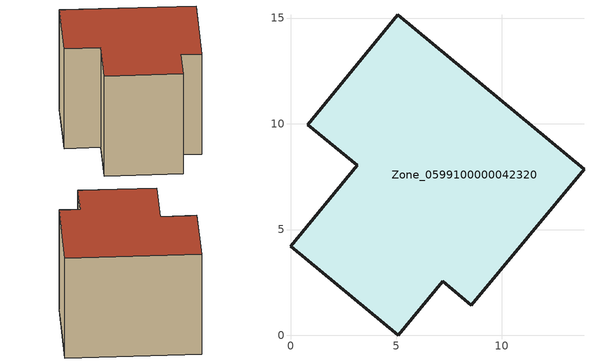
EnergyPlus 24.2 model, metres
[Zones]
Zone_0599100000042320
 floor ground (C_G): 5.07,15.16 13.88,7.84 8.55,1.43 7.2,2.55 5.09,0 0,4.21 3.15,8.03 0.81,9.96 z0
 wall outside (C_F): 13.88,7.84 5.07,15.16 0.81,9.96 3.15,8.03 0,4.21 5.09,0 7.2,2.55 8.55,1.43 13.88,7.84 z0:9.53
 roof outside (C_R): 8.55,1.43 13.88,7.84 5.07,15.16 0.81,9.96 3.15,8.03 0,4.21 5.09,0 7.2,2.55 z9.53
[BUILDING]
Pand.0599100000042320: North Axis=0; Terrain=City; Loads Convergence Tolerance Value=0.04; Temperature Convergence Tolerance Value=0.4; Solar Distribution=FullExterior; Maximum Number of Warmup Days=25; Minimum Number of Warmup Days=1
[Site:Location]
Rotterdam.The.Hague.AP_ZH_NLD Design_Conditions: Latitude=51.96; Longitude=4.45; Time Zone=1; Elevation=-4.5
[SITE:GROUNDTEMPERATURE:BUILDINGSURFACE]
18, 18, 18, 18, 18, 18, 18, 18, 18, 18, 18, 18
[MATERIAL] Thermal Absorptance=0.9; Solar Absorptance=0.7; Visible Absorptance=0.7
Name | Roughness | Thickness | Conductivity | Density | Specific Heat
G.TC.1946 | MediumSmooth | 0.15 | 1 | 540 | 1210
F.TC.1946 | Rough | 0.3 | 0.857143 | 1920 | 840
R.TC.1946 | MediumRough | 0.2 | 0.909091 | 1500 | 1000
[CONSTRUCTION]
C_G: G.TC.1946
C_F: F.TC.1946
C_R: R.TC.1946
[ZONE]
Zone_0599100000042320: Type=1; Multiplier=1; Ceiling Height=Autocalculate; Volume=Autocalculate; Floor Area=autocalculate; Part of Total Floor Area=Yes
[ZONEINFILTRATION:DESIGNFLOWRATE]
Infil_Zone_0599100000042320: Zone or ZoneList or Space or SpaceList=Zone_0599100000042320; Schedule=AlwaysOn; Design Flow Rate Calculation Method=Flow/Area; Flow Rate per Floor Area=0.003; Constant Term Coefficient=1; Temperature Term Coefficient=0; Velocity Term Coefficient=0; Velocity Squared Term Coefficient=0
[HVACTEMPLATE:ZONE:IDEALLOADSAIRSYSTEM]
Zone_0599100000042320: Maximum Heating Supply Air Temperature=50; Minimum Cooling Supply Air Temperature=13; Maximum Heating Supply Air Humidity Ratio=0.0156; Minimum Cooling Supply Air Humidity Ratio=0.0077; Heating Limit=NoLimit; Cooling Limit=NoLimit; Dehumidification Control Type=ConstantSensibleHeatRatio; Cooling Sensible Heat Ratio=0.7; Dehumidification Setpoint=60; Humidification Control Type=None; Humidification Setpoint=30; Outdoor Air Method=None; Outdoor Air Flow Rate per Person=0.00944; Outdoor Air Flow Rate per Zone Floor Area=0; Outdoor Air Flow Rate per Zone=0; Demand Controlled Ventilation Type=None; Outdoor Air Economizer Type=NoEconomizer; Heat Recovery Type=None; Sensible Heat Recovery Effectiveness=0.7; Latent Heat Recovery Effectiveness=0.65
[ZONECONTROL:THERMOSTAT]
ThermostatControl_Zone_0599100000042320: Zone or ZoneList=Zone_0599100000042320; Control Type Schedule=DualSetpointControlType; Control 1=Thermostat_Zone_0599100000042320; Temperature Difference Between Cutout And Setpoint=0
[THERMOSTATSETPOINT:DUALSETPOINT]
Thermostat_Zone_0599100000042320: Heating Setpoint Temperature Schedule=HeatingSetpoint_Zone_0599100000042320; Cooling Setpoint Temperature Schedule=CoolingSetpoint_Zone_0599100000042320
[SCHEDULE:COMPACT]
HeatingSetpoint_Zone_0599100000042320: Through: 12/31, For: AllDays, Until: 24:00, 21
CoolingSetpoint_Zone_0599100000042320: Through: 12/31, For: AllDays, Until: 24:00, 24
DualSetpointControlType: Through: 12/31, For: AllDays, Until: 24:00, 4
AlwaysOn: Through: 12/31, For: AllDays, Until: 24:00, 1
